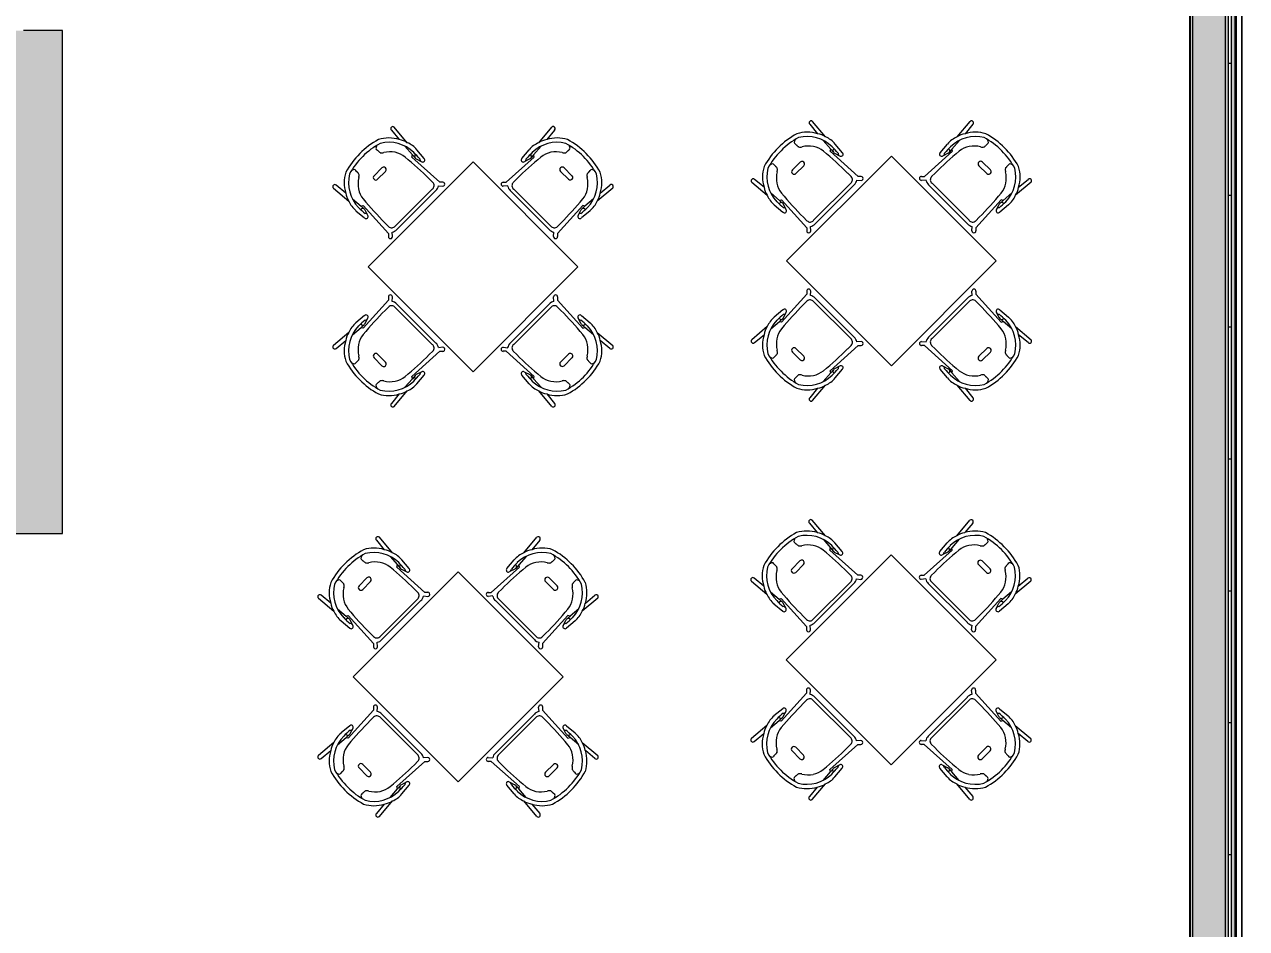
# Model space of a CAD drawing. Header units: inches. Extents: x 20461 to 27285, y -26063 to -19005.
# Drawn here: x 25990.1 to 26286.5, y -22577.9 to -22358.6 of the extents above; entities that cross this region are included whole.
import ezdxf

# ---------------------------------------------------------------- set-up
doc = ezdxf.new("R2010")
doc.units = ezdxf.units.IN
doc.header["$MEASUREMENT"] = 0
for name, color, linetype, lineweight in [('A-ANNO-DIMS', 211, 'Continuous', 9), ('A-ANNO-DIMS-256', 211, 'Continuous', 9), ('A-WALL', 113, 'Continuous', 9), ('A-WALL-PATT', 111, 'Continuous', 25), ('C-BLDG-PADS', 91, 'Continuous', 9), ('C-TOPO', 7, 'Continuous', 9), ('I-FURN', 30, 'Continuous', 9), ('L-SITE-WALL', 31, 'Continuous', 9), ('Q-CASE', 31, 'Continuous', 9), ('S-BEAM', 12, 'Continuous', 9)]:
    doc.layers.add(name, color=color, linetype=linetype, lineweight=lineweight)
doc.styles.add('Arial_1', font='arial.ttf', dxfattribs={"height": 23.60479})
doc.dimstyles.new('Linear_-_3_32__Arial', dxfattribs={"dimscale": 12, "dimtxt": 24, "dimasz": 2.666667, "dimexe": 2, "dimexo": 1.333333, "dimgap": 1.333333, "dimtad": 1, "dimdec": 0, "dimzin": 1, "dimdsep": 46, "dimlunit": 4, "dimtxsty": 'Arial_1', "dimblk1": 'OBLIQUE', "dimblk2": 'OBLIQUE', "dimsah": 1, "dimcen": 0.09, "dimdle": 2, "dimazin": 0, "dimtfac": 1, "dimtdec": 4, "dimtix": 1, "dimtmove": 1, "dimatfit": 3, "dimfxl": 1, "dimtvp": 1, "dimtfill": 1, "dimfrac": 2, "dimtolj": 1, "dimtzin": 0, "dimarcsym": 2})

# ---------------------------------------------------------------- blocks, each defined once
blk = doc.blocks.new('Girt_C - 8_D-841280-Site Plan - Phase 1')
at = {"layer": 'S-BEAM'}
for points in [[(26273.58, -22792.3), (26273.58, -22348.18), (26273.39, -22348.18), (26273.45, -22792.3)], [(26281.2, -22792.3), (26281.2, -22348.18), (26273.58, -22348.18), (26273.58, -22792.3), (26275.37, -22792.3)], [(26281.34, -22792.3), (26281.39, -22792.3), (26281.34, -22348.18), (26281.2, -22348.18), (26281.2, -22792.3)]]:
    blk.add_hatch(color=256, dxfattribs=at).paths.add_polyline_path(points, flags=0)
for p, q in [((26273.39, -22348.18), (26273.39, -22781.77)), ((26281.39, -22792.3), (26281.39, -22348.18))]:
    blk.add_line(p, q, dxfattribs=at)
blk = doc.blocks.new('Falcon 7700 Series Pedestal Base - 36_ Square Top x 30_ - Wheelchair Height-460525-Site Plan - Phase 1')
at = {"layer": 'I-FURN'}
for p, q in [((18, 18), (-18, 18)), ((-18, 18), (-18, -18)), ((18, -18), (18, 18)), ((-18, -18), (18, -18))]:
    blk.add_line(p, q, dxfattribs=at)
blk = doc.blocks.new('HermanMiller_Collection_Air-Chair_SideChair_Arms - Arms-457867-Site Plan - Phase 1')
at = {"layer": 'I-FURN'}
for p, q in [((-3.55, 10.02), (-8.45, 10.45)), ((-8.45, 9.45), (-5.47, 9.18)), ((-3.35, 9.02), (-0.6, 8.8)), ((2.04, 10.2), (-0.69, 10.45)), ((0.77, 8.78), (2.2, 9.22)), ((9.32, 9.33), (8.79, 8.8)), ((-0.34, 8.32), (-0.6, 8.8)), ((-0.6, 8.8), (0.38, 8.73)), ((8.79, 8.8), (-0.34, 8.32)), ((6.45, 7.57), (7.62, 7.57)), ((8.7, 6.35), (8.7, -6.35)), ((9.17, 7.94), (10.01, 8.64)), ((9.52, -6.69), (9.52, 6.69)), ((-3.6, 1.35), (-3.6, -1.35)), ((-2.35, -1.35), (-2.35, 1.35)), ((-3.35, -9.02), (-0.6, -8.8)), ((-0.6, -8.8), (-0.34, -8.32)), ((0.38, -8.73), (-0.6, -8.8)), ((-0.34, -8.32), (8.79, -8.8)), ((2.2, -9.22), (0.77, -8.78)), ((6.45, -7.57), (7.62, -7.57)), ((8.79, -8.8), (9.32, -9.33)), ((10.01, -8.64), (9.17, -7.94)), ((-5.47, -9.18), (-8.45, -9.45)), ((-8.45, -10.45), (-3.55, -10.02)), ((-0.69, -10.45), (2.04, -10.2))]:
    blk.add_line(p, q, dxfattribs=at)
for centre, radius, start, end in [((-1.51, 1.66), 8.5, 117.7851, 152.2149), ((-8.45, 9.95), 0.5, 90, 270), ((-0.65, 0.76), 8.69, 90.7893, 148.9202), ((-2.46, 4.97), 5.17, 102.2096, 125.548), ((-1.25, 4.41), 6.06, 84.7201, 112.311), ((-0.51, -9.88), 19.32, 84.4222, 90.7893), ((0.44, 9.26), 0.53, 159.7405, 262.7198), ((1.81, 9.64), 0.521, 212.9555, 275.0445), ((2.06, 9.7), 0.499, 287, 91.3054), ((9.66, 8.99), 0.49, 315, 135), ((-0.23, 0.83), 6.63, 124.5004, 148.6439), ((-0.92, 1.66), 5.55, 95.4677, 123.4626), ((6.58, -76.67), 84.24, 90.0911, 95.4677), ((0.45, 9.65), 0.924, 265.6115, 290.3639), ((7.62, 6.48), 1.09, 353.2467, 90.0911), ((7.56, 6.82), 1.97, 356.1033, 34.6542), ((9.93, 0), 19.77, 163.4787, 196.5213), ((9.93, 0), 18.77, 163.7855, 196.2145), ((-7.66, 5.36), 2.08, 305.4968, 328.6439), ((-2.98, 1.35), 0.625, 360, 180), ((-2.98, -1.35), 0.625, 180, 360), ((-1.51, -1.66), 8.5, 207.7851, 242.2149), ((-0.65, -0.76), 8.69, 211.0798, 269.2107), ((-7.66, -5.36), 2.08, 31.3561, 54.5032), ((-0.23, -0.83), 6.63, 211.3561, 235.4996), ((-0.92, -1.66), 5.55, 236.5374, 264.5323), ((6.58, 76.67), 84.24, 264.5323, 269.9089), ((0.44, -9.26), 0.53, 97.2802, 200.2595), ((0.45, -9.65), 0.924, 69.6361, 94.3885), ((7.62, -6.48), 1.09, 269.9089, 6.7533), ((7.56, -6.82), 1.97, 325.3458, 3.8967), ((9.66, -8.99), 0.49, 225, 45), ((-8.45, -9.95), 0.5, 90, 270), ((-2.46, -4.97), 5.17, 234.452, 257.7904), ((-1.25, -4.41), 6.06, 247.689, 275.2799), ((-0.51, 9.88), 19.32, 269.2107, 275.5778), ((1.81, -9.64), 0.521, 84.9555, 147.0445), ((2.06, -9.7), 0.499, 268.6946, 73)]:
    blk.add_arc(centre, radius, start, end, dxfattribs=at)
for centre, major_axis, ratio, start_param, end_param in [((-7.46, 6.92), (0.03, 3.66), 0.320235, 2.34328, 2.536765), ((-7.87, 5.38), (-0.03, 1.79), 0.298783, 2.522217, 3.153947), ((-7.46, -6.92), (-0.03, 3.66), 0.320235, 0.604828, 0.798312), ((-7.87, -5.38), (0.03, 1.79), 0.298783, 6.270831, 6.902561)]:
    blk.add_ellipse(centre, major_axis=major_axis, ratio=ratio, start_param=start_param, end_param=end_param, dxfattribs=at)
for points in [[(-6.45, 3.67), (-6.52, 3.66), (-6.67, 3.64), (-6.9, 3.62), (-7.13, 3.61), (-7.4, 3.6), (-7.65, 3.59), (-7.83, 3.59)], [(-6.45, -3.67), (-6.52, -3.66), (-6.67, -3.64), (-6.9, -3.62), (-7.13, -3.61), (-7.4, -3.6), (-7.65, -3.59), (-7.83, -3.59)]]:
    blk.add_open_spline(points, degree=3, knots=[-1, -1, -1, -1, -0.75, -0.5, -0.375, -0.25, 0, 0, 0, 0], dxfattribs=at)
blk = doc.blocks.new('HermanMiller_Collection_Air-Chair_SideChair_Arms - Arms-460524-Site Plan - Phase 1')
at = {"layer": 'I-FURN'}
for p, q in [((-8.45, 10.45), (-3.55, 10.02)), ((-5.47, 9.18), (-8.45, 9.45)), ((-3.35, 9.02), (-0.6, 8.8)), ((-0.69, 10.45), (2.04, 10.2)), ((2.2, 9.22), (0.77, 8.78)), ((8.79, 8.8), (9.32, 9.33)), ((-0.6, 8.8), (-0.34, 8.32)), ((0.38, 8.73), (-0.6, 8.8)), ((-0.34, 8.32), (8.79, 8.8)), ((6.45, 7.57), (7.62, 7.57)), ((8.7, -6.35), (8.7, 6.35)), ((10.01, 8.64), (9.17, 7.94)), ((9.52, 6.69), (9.52, -6.69)), ((-3.6, -1.35), (-3.6, 1.35)), ((-2.35, 1.35), (-2.35, -1.35)), ((-3.35, -9.02), (-0.6, -8.8)), ((-0.34, -8.32), (-0.6, -8.8)), ((-0.6, -8.8), (0.38, -8.73)), ((8.79, -8.8), (-0.34, -8.32)), ((0.77, -8.78), (2.2, -9.22)), ((6.45, -7.57), (7.62, -7.57)), ((9.32, -9.33), (8.79, -8.8)), ((9.17, -7.94), (10.01, -8.64)), ((-8.45, -9.45), (-5.47, -9.18)), ((-3.55, -10.02), (-8.45, -10.45)), ((2.04, -10.2), (-0.69, -10.45))]:
    blk.add_line(p, q, dxfattribs=at)
for centre, radius, start, end in [((-1.51, 1.66), 8.5, 117.7851, 152.2149), ((-8.45, 9.95), 0.5, 90, 270), ((-0.65, 0.76), 8.69, 90.7893, 148.9202), ((-2.46, 4.97), 5.17, 102.2096, 125.548), ((-1.25, 4.41), 6.06, 84.7201, 112.311), ((-0.51, -9.88), 19.32, 84.4222, 90.7893), ((0.44, 9.26), 0.53, 159.7405, 262.7198), ((1.81, 9.64), 0.521, 212.9555, 275.0445), ((2.06, 9.7), 0.499, 287, 91.3054), ((9.66, 8.99), 0.49, 315, 135), ((-0.23, 0.83), 6.63, 124.5004, 148.6439), ((-0.92, 1.66), 5.55, 95.4677, 123.4626), ((6.58, -76.67), 84.24, 90.0911, 95.4677), ((0.45, 9.65), 0.924, 265.6115, 290.3639), ((7.62, 6.48), 1.09, 353.2467, 90.0911), ((7.56, 6.82), 1.97, 356.1033, 34.6542), ((9.93, 0), 19.77, 163.4787, 196.5213), ((9.93, 0), 18.77, 163.7855, 196.2145), ((-7.66, 5.36), 2.08, 305.4968, 328.6439), ((-2.98, 1.35), 0.625, 0, 180), ((-2.98, -1.35), 0.625, 180, 0), ((-1.51, -1.66), 8.5, 207.7851, 242.2149), ((-0.65, -0.76), 8.69, 211.0798, 269.2107), ((-7.66, -5.36), 2.08, 31.3561, 54.5032), ((-0.23, -0.83), 6.63, 211.3561, 235.4996), ((-0.92, -1.66), 5.55, 236.5374, 264.5323), ((6.58, 76.67), 84.24, 264.5323, 269.9089), ((0.44, -9.26), 0.53, 97.2802, 200.2595), ((0.45, -9.65), 0.924, 69.6361, 94.3885), ((7.62, -6.48), 1.09, 269.9089, 6.7533), ((7.56, -6.82), 1.97, 325.3458, 3.8967), ((9.66, -8.99), 0.49, 225, 45), ((-8.45, -9.95), 0.5, 90, 270), ((-2.46, -4.97), 5.17, 234.452, 257.7904), ((-1.25, -4.41), 6.06, 247.689, 275.2799), ((-0.51, 9.88), 19.32, 269.2107, 275.5778), ((1.81, -9.64), 0.521, 84.9555, 147.0445), ((2.06, -9.7), 0.499, 268.6946, 73)]:
    blk.add_arc(centre, radius, start, end, dxfattribs=at)
for centre, major_axis, ratio, start_param, end_param in [((-7.46, 6.92), (0.03, 3.66), 0.320235, 2.34328, 2.536765), ((-7.87, 5.38), (-0.03, 1.79), 0.298783, 2.522217, 3.153947), ((-7.46, -6.92), (-0.03, 3.66), 0.320235, 0.604828, 0.798312), ((-7.87, -5.38), (0.03, 1.79), 0.298783, 6.270831, 6.902561)]:
    blk.add_ellipse(centre, major_axis=major_axis, ratio=ratio, start_param=start_param, end_param=end_param, dxfattribs=at)
for points in [[(-6.45, 3.67), (-6.52, 3.66), (-6.67, 3.64), (-6.9, 3.62), (-7.13, 3.61), (-7.4, 3.6), (-7.65, 3.59), (-7.83, 3.59)], [(-6.45, -3.67), (-6.52, -3.66), (-6.67, -3.64), (-6.9, -3.62), (-7.13, -3.61), (-7.4, -3.6), (-7.65, -3.59), (-7.83, -3.59)]]:
    blk.add_open_spline(points, degree=3, knots=[-1, -1, -1, -1, -0.75, -0.5, -0.375, -0.25, 0, 0, 0, 0], dxfattribs=at)
blk = doc.blocks.new('Casework 3 - Casework 1-483541-Site Plan - Phase 1')
at = {"layer": 'Q-CASE'}
blk.add_hatch(color=256, dxfattribs=at).paths.add_polyline_path([(25720.18, -22360.05), (25720.18, -22384.05), (25842.18, -22384.05), (25842.18, -22360.05), (25757.63, -22360.05)], flags=0)
for p, q in [((25720.18, -22360.05), (25720.18, -22384.05)), ((25842.18, -22384.05), (25842.18, -22374.55)), ((25720.18, -22384.05), (25842.18, -22384.05))]:
    blk.add_line(p, q, dxfattribs=at)
blk = doc.blocks.new('DIMBLOCK84-Site Plan - Phase 1')
at = {"layer": 'A-ANNO-DIMS-256'}
for p, q in [((26341.7, -22856.07), (26341.7, -22976.07)), ((26301.49, -22880.07), (26365.7, -22880.07)), ((26341.7, -22880.07), (26301.49, -22880.07)), ((26301.49, -22952.07), (26365.7, -22952.07)), ((26341.7, -22952.07), (26301.49, -22952.07))]:
    blk.add_line(p, q, dxfattribs=at)
at = {"layer": 'A-ANNO-DIMS-256', "lineweight": 50}
for p, q in [((26341.7, -22880.07), (26325.7, -22864.07)), ((26341.7, -22880.07), (26357.7, -22896.07)), ((26341.7, -22952.07), (26325.7, -22936.07)), ((26341.7, -22952.07), (26357.7, -22968.07))]:
    blk.add_line(p, q, dxfattribs=at)
at = {"layer": 'A-ANNO-DIMS-256'}
blk.add_ellipse((26341.7, -22740.48), major_axis=(0, 175.58), ratio=0.687378, start_param=3.141593, end_param=4.712389, dxfattribs=at)
at = {"layer": 'A-ANNO-DIMS-256', "color": 0, "attachment_point": 1, "rotation": 90, "line_spacing_factor": 0.938532, "style": 'Arial_1', "bg_fill": 3, "box_fill_scale": 1.25, "bg_fill_color": 0, "bg_fill_transparency": 0}
for s, insert, char_height, width in [('(1:12 RAMP SLOPE)', (26468.7, -22852.18), 23.6048, 368.64), ('6\' - 0"', (26431.77, -22740.48), 23.605, 100.5785)]:
    blk.add_mtext(s, dxfattribs=dict(at, insert=insert, char_height=char_height, width=width))
blk = doc.blocks.new('_Oblique')
at = {"color": 0, "linetype": 'ByBlock', "lineweight": -2}
blk.add_line((-0.5, -0.5), (0.5, 0.5), dxfattribs=at)

msp = doc.modelspace()

# ---------------------------------------------------------------- hatches: boundary and pattern name
at = {"layer": 'A-WALL-PATT', "lineweight": 9}
h = msp.add_hatch(dxfattribs=at)
h.set_pattern_fill('FP_8', color=256, style=0, pattern_type=2)
h.set_pattern_definition([(0, (0, 0), (0, 32), []), (90, (0, 0), (-32, 2e-15), [])])
h.paths.add_polyline_path([(26282.140225, -22687.67781), (26282.890225, -22687.67781), (26282.890225, -22337.55281), (26282.140225, -22337.55281), (26282.140225, -22554.258645)], flags=0)
at = {"layer": 'L-SITE-WALL', "lineweight": 5}
for points in [[(26282.890225, -22687.67781), (26283.765225, -22687.67781), (26283.765225, -22336.67781), (26282.890225, -22336.67781), (26282.890225, -22554.258645)], [(26283.765225, -22687.67781), (26284.015225, -22687.67781), (26284.015225, -22336.42781), (26283.765225, -22336.42781), (26283.765225, -22554.258645)], [(26281.390225, -22687.67781), (26282.140225, -22687.67781), (26282.140225, -22338.30281), (26281.390225, -22338.30281), (26281.390225, -22554.258645)]]:
    msp.add_hatch(color=256, dxfattribs=at).paths.add_polyline_path(points, flags=0)
at = {"layer": 'L-SITE-WALL'}
msp.add_hatch(color=256, dxfattribs=at).paths.add_polyline_path([(26272.765225, -22687.67781), (26273.390225, -22687.67781), (26273.390225, -22347.05281), (26272.765225, -22347.05281), (26272.765225, -22663.917645)], flags=0)

# ---------------------------------------------------------------- linework, layer by layer
at = {"layer": 'A-WALL'}
for p, q in [((26282.890225, -22687.67781), (26282.890225, -22337.55281)), ((26283.765225, -22687.67781), (26283.765225, -22336.67781)), ((26282.140225, -22687.67781), (26282.140225, -22338.30281))]:
    msp.add_line(p, q, dxfattribs=at)
at = {"layer": 'C-BLDG-PADS'}
msp.add_line((26285.390225, -22687.92781), (26285.390225, -22335.05281), dxfattribs=at)
at = {"layer": 'C-TOPO'}
msp.add_line((26285.390625, -22335.052734), (26285.390625, -22687.92781), dxfattribs=at)
at = {"layer": 'L-SITE-WALL', "lineweight": 25}
for p, q in [((26284.015225, -22687.67781), (26284.015225, -22336.42781)), ((26272.765225, -22347.67781), (26272.765225, -22687.67781))]:
    msp.add_line(p, q, dxfattribs=at)

# ---------------------------------------------------------------- block references
at = {"layer": 'I-FURN'}
for name, p, rotation in [('HermanMiller_Collection_Air-Chair_SideChair_Arms - Arms-457867-Site Plan - Phase 1', (26179.866606, -22395.461623), 314.9999999999997), ('HermanMiller_Collection_Air-Chair_SideChair_Arms - Arms-460524-Site Plan - Phase 1', (26220.8788, -22395.461623), 224.9999999999995), ('HermanMiller_Collection_Air-Chair_SideChair_Arms - Arms-457867-Site Plan - Phase 1', (26078.415428, -22396.862668), 314.9999999999997), ('HermanMiller_Collection_Air-Chair_SideChair_Arms - Arms-460524-Site Plan - Phase 1', (26119.427622, -22396.862668), 224.9999999999995), ('Falcon 7700 Series Pedestal Base - 36_ Square Top x 30_ - Wheelchair Height-460525-Site Plan - Phase 1', (26200.372703, -22415.96772), 314.9999999999997), ('Falcon 7700 Series Pedestal Base - 36_ Square Top x 30_ - Wheelchair Height-460525-Site Plan - Phase 1', (26098.921525, -22417.368765), 314.9999999999997), ('HermanMiller_Collection_Air-Chair_SideChair_Arms - Arms-457867-Site Plan - Phase 1', (26078.415428, -22437.874862), 44.99999999999943), ('HermanMiller_Collection_Air-Chair_SideChair_Arms - Arms-460524-Site Plan - Phase 1', (26119.427622, -22437.874862), 134.9999999999997), ('HermanMiller_Collection_Air-Chair_SideChair_Arms - Arms-457867-Site Plan - Phase 1', (26179.866606, -22436.473816), 44.99999999999943), ('HermanMiller_Collection_Air-Chair_SideChair_Arms - Arms-460524-Site Plan - Phase 1', (26220.8788, -22436.473816), 134.9999999999997), ('HermanMiller_Collection_Air-Chair_SideChair_Arms - Arms-457867-Site Plan - Phase 1', (26179.791091, -22492.238331), 314.9999999999997), ('HermanMiller_Collection_Air-Chair_SideChair_Arms - Arms-460524-Site Plan - Phase 1', (26220.803284, -22492.238331), 224.9999999999995), ('HermanMiller_Collection_Air-Chair_SideChair_Arms - Arms-457867-Site Plan - Phase 1', (26074.791091, -22496.372996), 314.9999999999997), ('HermanMiller_Collection_Air-Chair_SideChair_Arms - Arms-460524-Site Plan - Phase 1', (26115.803284, -22496.372996), 224.9999999999995), ('Falcon 7700 Series Pedestal Base - 36_ Square Top x 30_ - Wheelchair Height-460525-Site Plan - Phase 1', (26200.297187, -22512.744427), 314.9999999999997), ('Falcon 7700 Series Pedestal Base - 36_ Square Top x 30_ - Wheelchair Height-460525-Site Plan - Phase 1', (26095.297187, -22516.879092), 314.9999999999997), ('HermanMiller_Collection_Air-Chair_SideChair_Arms - Arms-457867-Site Plan - Phase 1', (26179.791091, -22533.250524), 44.99999999999943), ('HermanMiller_Collection_Air-Chair_SideChair_Arms - Arms-460524-Site Plan - Phase 1', (26220.803284, -22533.250524), 134.9999999999997), ('HermanMiller_Collection_Air-Chair_SideChair_Arms - Arms-457867-Site Plan - Phase 1', (26074.791091, -22537.385189), 44.99999999999943), ('HermanMiller_Collection_Air-Chair_SideChair_Arms - Arms-460524-Site Plan - Phase 1', (26115.803284, -22537.385189), 134.9999999999997)]:
    msp.add_blockref(name, p, dxfattribs=dict(at, rotation=rotation))
at = {"layer": 'Q-CASE', "rotation": 89.99999999999999}
msp.add_blockref('Casework 3 - Casework 1-483541-Site Plan - Phase 1', (3615.337415, -48202.230438), dxfattribs=at)
at = {"layer": 'S-BEAM'}
msp.add_blockref('Girt_C - 8_D-841280-Site Plan - Phase 1', (0, 0), dxfattribs=at)

# ---------------------------------------------------------------- next in the draw order: dimensions: what is measured, and where the dimension line sits
at = {"layer": 'A-ANNO-DIMS'}
dim = msp.add_linear_dim(base=(26341.702242, -22952.067479), p1=(26285.490625, -22880.067479), p2=(26285.490625, -22952.067479), angle=90, text='<>\\X(1:12 RAMP SLOPE)', dimstyle='Linear_-_3_32__Arial', override={"dimpost": '<>', "dimfxl": 72}, dxfattribs=at)
dim.commit()
dim.dimension.update_dxf_attribs({"geometry": 'DIMBLOCK84-Site Plan - Phase 1', "text_midpoint": (26463.246949, -22740.484574), "dimtype": 160, "text_rotation": 90})

doc.saveas('drawing.dxf')
